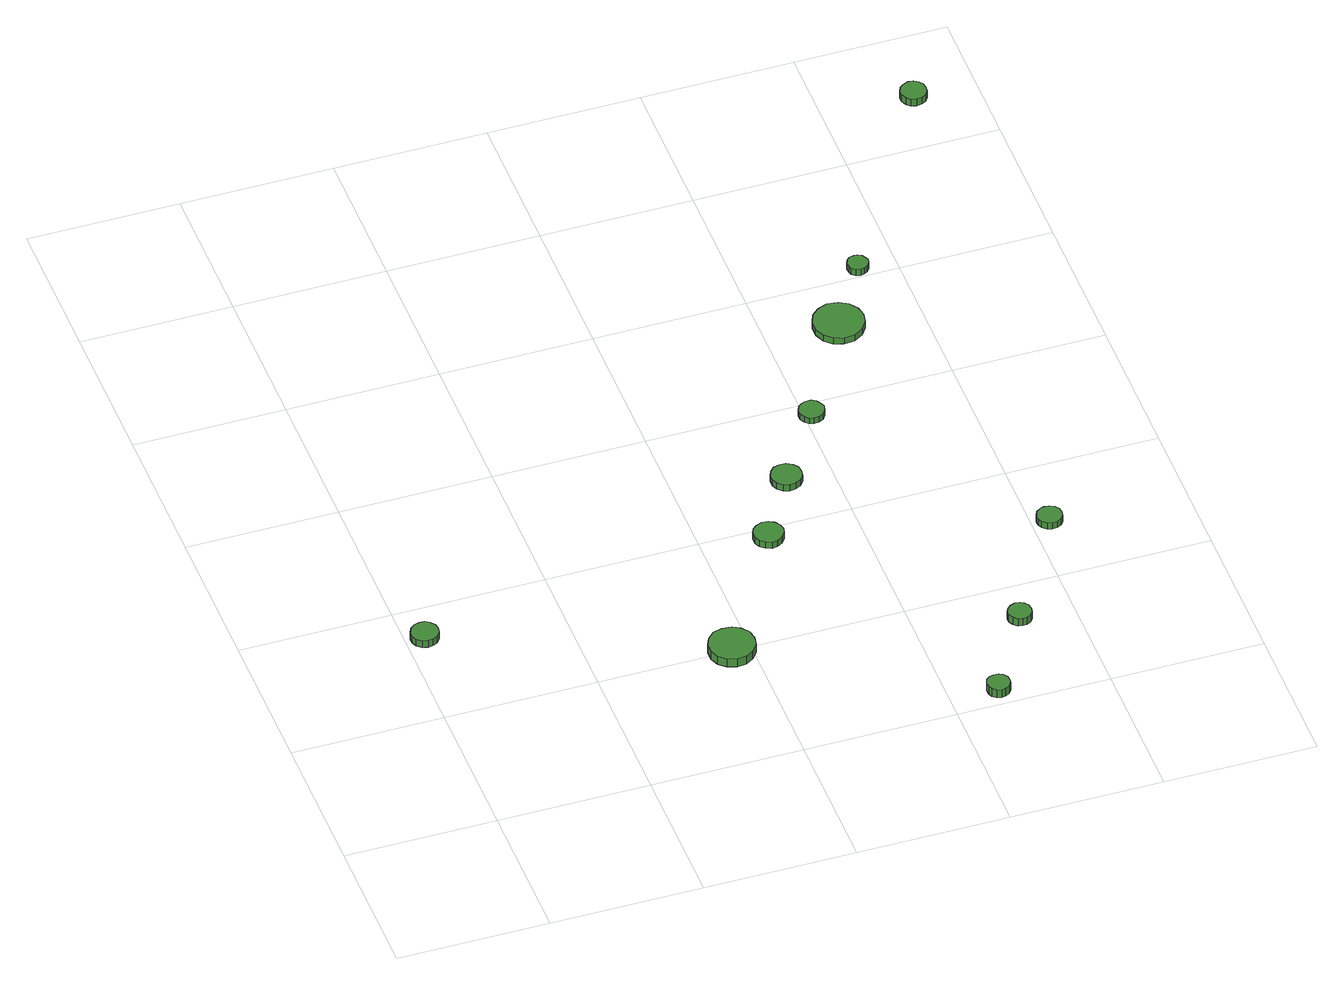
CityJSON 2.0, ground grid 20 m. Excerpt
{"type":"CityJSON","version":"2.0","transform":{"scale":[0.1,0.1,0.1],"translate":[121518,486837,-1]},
"CityObjects":{
"tree1":{"type":"SolitaryVegetationObject","attributes":{"function":"something"},"geometry":[{"type":"MultiSurface","lod":"1","boundaries":[[[0,1,2,3,4,5,6,7,8,9,10,11,12,13,14]],[[15,16,17,18,19,20,21,22,23,24,25,26,27,28,29]],[[0,29,28,1]],[[1,28,27,2]],[[2,27,26,3]],[[3,26,25,4]],[[4,25,24,5]],[[5,24,23,6]],[[6,23,22,7]],[[7,22,21,8]],[[8,21,20,9]],[[9,20,19,10]],[[10,19,18,11]],[[11,18,17,12]],[[12,17,16,13]],[[13,16,15,14]],[[14,15,29,0]]]}]},
"tree2":{"type":"SolitaryVegetationObject","attributes":{"function":"something"},"geometry":[{"type":"MultiSurface","lod":"1","boundaries":[[[30,31,32,33,34,35,36,37,38,39,40,41,42,43,44]],[[45,46,47,48,49,50,51,52,53,54,55,56,57,58,59]],[[30,59,58,31]],[[31,58,57,32]],[[32,57,56,33]],[[33,56,55,34]],[[34,55,54,35]],[[35,54,53,36]],[[36,53,52,37]],[[37,52,51,38]],[[38,51,50,39]],[[39,50,49,40]],[[40,49,48,41]],[[41,48,47,42]],[[42,47,46,43]],[[43,46,45,44]],[[44,45,59,30]]]}]},
"tree3":{"type":"SolitaryVegetationObject","attributes":{"function":"something"},"geometry":[{"type":"MultiSurface","lod":"1","boundaries":[[[60,61,62,63,64,65,66,67,68,69,70,71,72,73,74]],[[75,76,77,78,79,80,81,82,83,84,85,86,87,88,89]],[[60,89,88,61]],[[61,88,87,62]],[[62,87,86,63]],[[63,86,85,64]],[[64,85,84,65]],[[65,84,83,66]],[[66,83,82,67]],[[67,82,81,68]],[[68,81,80,69]],[[69,80,79,70]],[[70,79,78,71]],[[71,78,77,72]],[[72,77,76,73]],[[73,76,75,74]],[[74,75,89,60]]]}]},
"tree4":{"type":"SolitaryVegetationObject","attributes":{"function":"something"},"geometry":[{"type":"MultiSurface","lod":"1","boundaries":[[[90,91,92,93,94,95,96,97,98,99,100,101,102,103,104]],[[105,106,107,108,109,110,111,112,113,114,115,116,117,118,119]],[[90,119,118,91]],[[91,118,117,92]],[[92,117,116,93]],[[93,116,115,94]],[[94,115,114,95]],[[95,114,113,96]],[[96,113,112,97]],[[97,112,111,98]],[[98,111,110,99]],[[99,110,109,100]],[[100,109,108,101]],[[101,108,107,102]],[[102,107,106,103]],[[103,106,105,104]],[[104,105,119,90]]]}]},
"tree5":{"type":"SolitaryVegetationObject","attributes":{"function":"something"},"geometry":[{"type":"MultiSurface","lod":"1","boundaries":[[[120,121,122,123,124,125,126,127,128,129,130,131,132,133,134]],[[135,136,137,138,139,140,141,142,143,144,145,146,147,148,149]],[[120,149,148,121]],[[121,148,147,122]],[[122,147,146,123]],[[123,146,145,124]],[[124,145,144,125]],[[125,144,143,126]],[[126,143,142,127]],[[127,142,141,128]],[[128,141,140,129]],[[129,140,139,130]],[[130,139,138,131]],[[131,138,137,132]],[[132,137,136,133]],[[133,136,135,134]],[[134,135,149,120]]]}]},
"tree6":{"type":"SolitaryVegetationObject","attributes":{"function":"something"},"geometry":[{"type":"MultiSurface","lod":"1","boundaries":[[[150,151,152,153,154,155,156,157,158,159,160,161,162,163,164]],[[165,166,167,168,169,170,171,172,173,174,175,176,177,178,179]],[[150,179,178,151]],[[151,178,177,152]],[[152,177,176,153]],[[153,176,175,154]],[[154,175,174,155]],[[155,174,173,156]],[[156,173,172,157]],[[157,172,171,158]],[[158,171,170,159]],[[159,170,169,160]],[[160,169,168,161]],[[161,168,167,162]],[[162,167,166,163]],[[163,166,165,164]],[[164,165,179,150]]]}]},
"tree7":{"type":"SolitaryVegetationObject","attributes":{"function":"something"},"geometry":[{"type":"MultiSurface","lod":"1","boundaries":[[[180,181,182,183,184,185,186,187,188,189,190,191,192,193,194]],[[195,196,197,198,199,200,201,202,203,204,205,206,207,208,209]],[[180,209,208,181]],[[181,208,207,182]],[[182,207,206,183]],[[183,206,205,184]],[[184,205,204,185]],[[185,204,203,186]],[[186,203,202,187]],[[187,202,201,188]],[[188,201,200,189]],[[189,200,199,190]],[[190,199,198,191]],[[191,198,197,192]],[[192,197,196,193]],[[193,196,195,194]],[[194,195,209,180]]]}]},
"tree8":{"type":"SolitaryVegetationObject","attributes":{"function":"something"},"geometry":[{"type":"MultiSurface","lod":"1","boundaries":[[[210,211,212,213,214,215,216,217,218,219,220,221,222,223,224]],[[225,226,227,228,229,230,231,232,233,234,235,236,237,238,239]],[[210,239,238,211]],[[211,238,237,212]],[[212,237,236,213]],[[213,236,235,214]],[[214,235,234,215]],[[215,234,233,216]],[[216,233,232,217]],[[217,232,231,218]],[[218,231,230,219]],[[219,230,229,220]],[[220,229,228,221]],[[221,228,227,222]],[[222,227,226,223]],[[223,226,225,224]],[[224,225,239,210]]]}]},
"tree9":{"type":"SolitaryVegetationObject","attributes":{"function":"something"},"geometry":[{"type":"MultiSurface","lod":"1","boundaries":[[[240,241,242,243,244,245,246,247,248,249,250,251,252,253,254]],[[255,256,257,258,259,260,261,262,263,264,265,266,267,268,269]],[[240,269,268,241]],[[241,268,267,242]],[[242,267,266,243]],[[243,266,265,244]],[[244,265,264,245]],[[245,264,263,246]],[[246,263,262,247]],[[247,262,261,248]],[[248,261,260,249]],[[249,260,259,250]],[[250,259,258,251]],[[251,258,257,252]],[[252,257,256,253]],[[253,256,255,254]],[[254,255,269,240]]]}]},
"tree10":{"type":"SolitaryVegetationObject","attributes":{"function":"something"},"geometry":[{"type":"MultiSurface","lod":"1","boundaries":[[[270,271,272,273,274,275,276,277,278,279,280,281,282,283,284]],[[285,286,287,288,289,290,291,292,293,294,295,296,297,298,299]],[[270,299,298,271]],[[271,298,297,272]],[[272,297,296,273]],[[273,296,295,274]],[[274,295,294,275]],[[275,294,293,276]],[[276,293,292,277]],[[277,292,291,278]],[[278,291,290,279]],[[279,290,289,280]],[[280,289,288,281]],[[281,288,287,282]],[[282,287,286,283]],[[283,286,285,284]],[[284,285,299,270]]]}]},
"tree11":{"type":"SolitaryVegetationObject","attributes":{"function":"something"},"geometry":[{"type":"MultiSurface","lod":"1","boundaries":[[[300,301,302,303,304,305,306,307,308,309,310,311,312,313,314]],[[315,316,317,318,319,320,321,322,323,324,325,326,327,328,329]],[[300,329,328,301]],[[301,328,327,302]],[[302,327,326,303]],[[303,326,325,304]],[[304,325,324,305]],[[305,324,323,306]],[[306,323,322,307]],[[307,322,321,308]],[[308,321,320,309]],[[309,320,319,310]],[[310,319,318,311]],[[311,318,317,312]],[[312,317,316,313]],[[313,316,315,314]],[[314,315,329,300]]]}]}
},
"vertices":[
[42,346,18],[41,353,18],[36,359,18],[30,363,18],[23,363,18],[16,361,18],[10,356,18],[7,349,18],[7,342,18],[10,335,18],[16,330,18],[23,328,18],[30,329,18],[36,332,18],[41,338,18],[41,338,7],[36,332,7],[30,329,7],[23,328,7],[16,330,7],[10,335,7],[7,342,7],[7,349,7],[10,356,7],[16,361,7],[23,363,7],[30,363,7],[36,359,7],[41,353,7],[42,346,7],
[404,199,21],[402,211,21],[394,221,21],[384,227,21],[371,228,21],[359,225,21],[350,216,21],[345,205,21],[345,192,21],[350,181,21],[359,173,21],[371,169,21],[384,170,21],[394,176,21],[402,186,21],[402,186,8],[394,176,8],[384,170,8],[371,169,8],[359,173,8],[350,181,8],[345,192,8],[345,205,8],[350,216,8],[359,225,8],[371,228,8],[384,227,8],[394,221,8],[402,211,8],[404,199,8],
[505,381,17],[503,389,17],[498,396,17],[491,400,17],[483,401,17],[475,398,17],[469,393,17],[466,386,17],[466,377,17],[469,370,17],[475,365,17],[483,362,17],[491,363,17],[498,367,17],[503,374,17],[503,374,7],[498,367,7],[491,363,7],[483,362,7],[475,365,7],[469,370,7],[466,377,7],[466,386,7],[469,393,7],[475,398,7],[483,401,7],[491,400,7],[498,396,7],[503,389,7],[505,381,7],
[676,22,23],[675,28,23],[671,33,23],[666,36,23],[660,36,23],[654,35,23],[649,31,23],[647,25,23],[647,19,23],[649,13,23],[654,9,23],[660,7,23],[666,8,23],[671,11,23],[675,16,23],[675,16,10],[671,11,10],[666,8,10],[660,7,10],[654,9,10],[649,13,10],[647,19,10],[647,25,10],[649,31,10],[654,35,10],[660,36,10],[666,36,10],[671,33,10],[675,28,10],[676,22,10],
[560,475,17],[559,483,17],[554,489,17],[546,494,17],[538,494,17],[530,492,17],[524,486,17],[521,479,17],[521,470,17],[524,463,17],[530,457,17],[538,455,17],[546,456,17],[554,460,17],[559,466,17],[559,466,7],[554,460,7],[546,456,7],[538,455,7],[530,457,7],[524,463,7],[521,470,7],[521,479,7],[524,486,7],[530,492,7],[538,494,7],[546,494,7],[554,489,7],[559,483,7],[560,475,7],
[745,142,19],[744,148,19],[740,153,19],[735,156,19],[729,157,19],[723,155,19],[718,151,19],[715,145,19],[715,139,19],[718,133,19],[723,128,19],[729,127,19],[735,127,19],[740,130,19],[744,135,19],[744,135,7],[740,130,7],[735,127,7],[729,127,7],[723,128,7],[718,133,7],[715,139,7],[715,145,7],[718,151,7],[723,155,7],[729,157,7],[735,156,7],[740,153,7],[744,148,7],[745,142,7],
[626,579,16],[624,585,16],[620,591,16],[614,595,16],[607,595,16],[601,593,16],[596,589,16],[593,582,16],[593,575,16],[596,569,16],[601,564,16],[607,562,16],[614,563,16],[620,566,16],[624,572,16],[624,572,7],[620,566,7],[614,563,7],[607,562,7],[601,564,7],[596,569,7],[593,575,7],[593,582,7],[596,589,7],[601,593,7],[607,595,7],[614,595,7],[620,591,7],[624,585,7],[626,579,7],
[727,723,16],[724,736,16],[716,747,16],[704,754,16],[690,756,16],[677,751,16],[667,742,16],[662,730,16],[662,716,16],[667,703,16],[677,694,16],[690,690,16],[704,691,16],[716,698,16],[724,709,16],[724,709,6],[716,698,6],[704,691,6],[690,690,6],[677,694,6],[667,703,6],[662,716,6],[662,730,6],[667,742,6],[677,751,6],[690,756,6],[704,754,6],[716,747,6],[724,736,6],[727,723,6],
[839,299,17],[838,306,17],[834,311,17],[828,314,17],[821,315,17],[815,313,17],[810,309,17],[807,302,17],[807,296,17],[810,290,17],[815,285,17],[821,283,17],[828,284,17],[834,287,17],[838,292,17],[838,292,7],[834,287,7],[828,284,7],[821,283,7],[815,285,7],[810,290,7],[807,296,7],[807,302,7],[810,309,7],[815,313,7],[821,315,7],[828,314,7],[834,311,7],[838,306,7],[839,299,7],
[765,816,16],[763,821,16],[760,826,16],[755,829,16],[750,829,16],[744,828,16],[740,824,16],[738,819,16],[738,813,16],[740,808,16],[744,804,16],[750,802,16],[755,803,16],[760,806,16],[763,810,16],[763,810,6],[760,806,6],[755,803,6],[750,802,6],[744,804,6],[740,808,6],[738,813,6],[738,819,6],[740,824,6],[744,828,6],[750,829,6],[755,829,6],[760,826,6],[763,821,6],[765,816,6],
[935,1092,17],[934,1099,17],[930,1104,17],[924,1108,17],[917,1109,17],[910,1106,17],[905,1102,17],[902,1095,17],[902,1088,17],[905,1082,17],[910,1077,17],[917,1075,17],[924,1076,17],[930,1079,17],[934,1085,17],[934,1085,6],[930,1079,6],[924,1076,6],[917,1075,6],[910,1077,6],[905,1082,6],[902,1088,6],[902,1095,6],[905,1102,6],[910,1106,6],[917,1109,6],[924,1108,6],[930,1104,6],[934,1099,6],[935,1092,6]
]}
